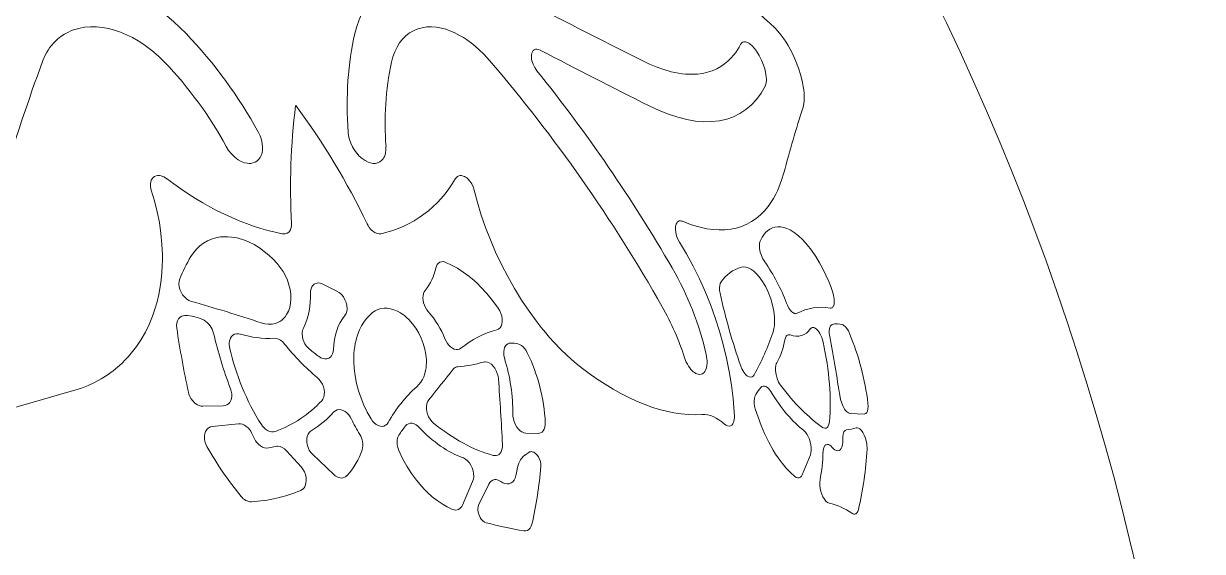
# Model space of a CAD drawing. Extents: x -180 to 858, y -94 to 522.
# Drawn here: x 721.45 to 737.36, y 187.48 to 194.6 of the extents above; entities that cross this region are included whole.
import ezdxf

# ---------------------------------------------------------------- set-up
doc = ezdxf.new("R2010")
doc.units = 0
doc.header["$LTSCALE"] = 7
doc.header["$MEASUREMENT"] = 0
doc.layers.add('8', color=250, linetype='CONTINUOUS', lineweight=15)

msp = doc.modelspace()

# ---------------------------------------------------------------- linework, layer by layer
at = {"layer": '8'}
for p, q in [((725.4915, 191.0852), (725.6832, 190.9904)), ((724.1487, 189.4413), (723.8748, 189.4366)), ((724.0006, 189.1637), (724.3531, 189.1995)), ((732.7987, 189.3312), (732.6093, 189.3399)), ((724.5317, 189.0761), (724.5723, 188.9948)), ((728.3997, 189.0703), (728.2306, 189.0741)), ((724.7624, 188.8733), (724.855, 188.8944)), ((725.0009, 188.8355), (725.1998, 188.6165)), ((725.6405, 188.5137), (725.3569, 188.783)), ((728.2312, 188.7854), (728.2741, 188.8138)), ((732.0729, 188.7813), (731.9639, 188.5127)), ((727.5144, 188.4222), (727.3773, 188.1031)), ((727.5994, 188.1081), (727.7343, 188.3852))]:
    msp.add_line(p, q, dxfattribs=at)
for points in [[(722.3948, 195.1691), (722.4514, 195.1593), (722.5082, 195.1474), (722.5665, 195.1331), (722.6248, 195.1166), (722.7396, 195.0782), (722.8536, 195.0321), (722.9664, 194.9785), (723.0773, 194.9179), (723.1862, 194.8506), (723.2926, 194.7768), (723.3849, 194.706), (723.4748, 194.6306), (723.5618, 194.551), (723.6455, 194.4675)], [(725.9241, 194.4675), (725.9498, 194.5626), (725.9818, 194.6529), (726.0004, 194.6965), (726.0206, 194.7387), (726.0417, 194.7784), (726.0643, 194.8164), (726.104, 194.8748), (726.1474, 194.9287), (726.1944, 194.978), (726.2448, 195.0225), (726.2987, 195.062), (726.358, 195.0976), (726.4206, 195.1274), (726.486, 195.1513), (726.5538, 195.1691)], [(723.3563, 194.0818), (723.2731, 194.1634), (723.1856, 194.2389), (723.0942, 194.3078), (723.0473, 194.3396), (722.9996, 194.3696), (722.9219, 194.4134), (722.843, 194.452), (722.7629, 194.485), (722.6823, 194.5122), (722.6014, 194.5333), (722.5187, 194.5483), (722.4368, 194.5564), (722.3561, 194.5574), (722.2773, 194.5511), (722.2009, 194.5373), (722.1636, 194.5277), (722.1273, 194.5161), (722.092, 194.5027), (722.0576, 194.4875), (722.005, 194.4594), (721.9553, 194.4267), (721.9088, 194.3897), (721.8658, 194.3484), (721.8265, 194.3031), (721.8039, 194.273), (721.7829, 194.2415), (721.7633, 194.2084), (721.7453, 194.174), (721.7144, 194.1019)], [(727.7438, 194.1019), (727.6708, 194.1822), (727.5944, 194.2566), (727.515, 194.3244), (727.4334, 194.3849), (727.3908, 194.4128), (727.3477, 194.4386), (727.3066, 194.4609), (727.2653, 194.4811), (727.2086, 194.5052), (727.1521, 194.5249), (727.0958, 194.5401), (727.0278, 194.5525), (726.9611, 194.5577), (726.8962, 194.5557), (726.8336, 194.5464), (726.7738, 194.5297), (726.7172, 194.5058), (726.6643, 194.4749), (726.6389, 194.4566), (726.6146, 194.4365), (726.5914, 194.4147), (726.5695, 194.3914), (726.5292, 194.34), (726.494, 194.2829), (726.4639, 194.2204), (726.4392, 194.1532), (726.4198, 194.0818)], [(731.592, 194.5445), (731.6345, 194.5008), (731.6762, 194.4507), (731.7168, 194.3952), (731.7462, 194.3507), (731.7744, 194.3041), (731.827, 194.2065), (731.8734, 194.105), (731.913, 194.002), (731.9445, 193.9023), (731.9685, 193.8042), (731.9778, 193.7542), (731.9848, 193.7056), (731.9889, 193.6626), (731.9909, 193.6213), (731.9899, 193.5671), (731.9842, 193.5177), (731.9737, 193.474)], [(729.8123, 194.0973), (729.903, 194.0545), (729.9926, 194.0171), (730.0952, 193.9808), (730.1953, 193.9524), (730.2927, 193.9322), (730.3411, 193.9252), (730.3887, 193.9203), (730.434, 193.9176), (730.4783, 193.9171), (730.5501, 193.9207), (730.6192, 193.93), (730.6854, 193.945), (730.7486, 193.9656), (730.8086, 193.9918), (730.8654, 194.0235), (730.9135, 194.0566), (730.9587, 194.0939), (731.0011, 194.1354), (731.0406, 194.1808), (731.0653, 194.2132), (731.0886, 194.2473), (731.1106, 194.2831), (731.1313, 194.3204)], [(731.1313, 194.3204), (731.1434, 194.3377), (731.1587, 194.3498), (731.177, 194.3561), (731.1978, 194.3561), (731.2119, 194.3528), (731.2267, 194.347), (731.2419, 194.3387), (731.2575, 194.3281), (731.2889, 194.3007), (731.319, 194.2675), (731.3477, 194.2294), (731.384, 194.1706), (731.4157, 194.1074), (731.4418, 194.042), (731.4575, 193.9925), (731.4693, 193.9438), (731.4782, 193.8851), (731.48, 193.8551), (731.4796, 193.8269), (731.4772, 193.8044), (731.4732, 193.784), (731.4631, 193.7571)], [(728.4244, 194.244), (728.4034, 194.2527), (728.3829, 194.2567), (728.3638, 194.2554), (728.3464, 194.2487), (728.3317, 194.2367), (728.3205, 194.2203), (728.3142, 194.2044), (728.3099, 194.1865), (728.308, 194.1669), (728.3082, 194.1462), (728.3107, 194.1235), (728.3153, 194.1001), (728.3305, 194.0531), (728.3529, 194.0074), (728.3814, 193.9657)], [(724.6221, 193.1333), (724.6452, 193.0849), (724.6628, 193.0344), (724.6743, 192.9832), (724.6791, 192.933), (724.6779, 192.8943), (724.6718, 192.8575), (724.6608, 192.8232), (724.6448, 192.7921), (724.6261, 192.7673), (724.6037, 192.7467), (724.5781, 192.731), (724.5497, 192.7204), (724.519, 192.7151), (724.4985, 192.7144), (724.4776, 192.7157), (724.4351, 192.7243), (724.3917, 192.7407), (724.3497, 192.7641), (724.3259, 192.7807), (724.3029, 192.7994), (724.2595, 192.8421), (724.2211, 192.8901), (724.1889, 192.9418)], [(726.3447, 192.9418), (726.3449, 192.8956), (726.3386, 192.8515), (726.3327, 192.8297), (726.325, 192.8092), (726.3165, 192.792), (726.3066, 192.7763), (726.2857, 192.7523), (726.2606, 192.7338), (726.2317, 192.7212), (726.2015, 192.7152), (726.1698, 192.7149), (726.1372, 192.7203), (726.1044, 192.7309), (726.0632, 192.7514), (726.023, 192.779), (725.985, 192.8125), (725.9504, 192.8504), (725.9185, 192.8936), (725.8909, 192.9401), (725.8688, 192.9874), (725.8514, 193.0362), (725.8394, 193.0853), (725.8332, 193.1333)], [(723.382, 192.51), (723.348, 192.5314), (723.3301, 192.5394), (723.312, 192.5453), (723.2877, 192.5497), (723.264, 192.5498), (723.2415, 192.5454), (723.2211, 192.5367), (723.2033, 192.5237), (723.1886, 192.507), (723.1771, 192.4864), (723.1694, 192.4631), (723.1656, 192.438), (723.1652, 192.4186), (723.1668, 192.3987), (723.1707, 192.3766), (723.1766, 192.3547)], [(727.5357, 192.3547), (727.5223, 192.3961), (727.5028, 192.4366), (727.478, 192.4736), (727.4498, 192.5046), (727.4344, 192.5177), (727.4185, 192.529), (727.4031, 192.5376), (727.3873, 192.5441), (727.3663, 192.5492), (727.3461, 192.5501), (727.3273, 192.5463), (727.3106, 192.5381), (727.296, 192.5258), (727.2843, 192.51)], [(731.7161, 192.5892), (731.6852, 192.4859), (731.6487, 192.3883), (731.6284, 192.3419), (731.6066, 192.297), (731.5753, 192.2398), (731.5416, 192.1858), (731.5053, 192.1349), (731.455, 192.0745), (731.4007, 192.02), (731.3424, 191.9715), (731.2802, 191.9293), (731.2144, 191.8937), (731.1449, 191.8647), (731.072, 191.8424), (730.9978, 191.8274), (730.9207, 191.8189), (730.841, 191.8172), (730.759, 191.822), (730.6749, 191.8334), (730.6034, 191.8478), (730.5308, 191.8666), (730.4572, 191.8898), (730.4015, 191.91), (730.3453, 191.9325)], [(723.1766, 192.3547), (723.2202, 192.2091), (723.2567, 192.0626), (723.2858, 191.9157), (723.3074, 191.7687), (723.3214, 191.6221), (723.3276, 191.4765), (723.3276, 191.4042), (723.3257, 191.3322), (723.32, 191.2371), (723.3105, 191.143), (723.2974, 191.05), (723.2782, 190.947), (723.2543, 190.846), (723.2257, 190.7471), (723.1923, 190.6506), (723.1476, 190.5421), (723.0966, 190.4376), (723.0393, 190.3374), (722.9758, 190.2421), (722.9417, 190.1962), (722.906, 190.1516), (722.8691, 190.1088), (722.8309, 190.0674), (722.7775, 190.0142), (722.7216, 189.9638), (722.6633, 189.9163), (722.5827, 189.8579), (722.4983, 189.8047), (722.4103, 189.7571), (722.324, 189.7171), (722.2349, 189.6823), (722.1433, 189.6527)], [(728.9813, 189.9596), (728.8861, 190.037), (728.7926, 190.1201), (728.7008, 190.2085), (728.6112, 190.3019), (728.5536, 190.3657), (728.497, 190.4314), (728.4396, 190.501), (728.3836, 190.5725), (728.2767, 190.718), (728.1749, 190.8693), (728.0784, 191.0257), (727.9877, 191.1864), (727.9028, 191.3508), (727.824, 191.5183), (727.7538, 191.6828), (727.6896, 191.8493), (727.6317, 192.0171), (727.5803, 192.1858), (727.5357, 192.3547)], [(725.0702, 191.8996), (725.0692, 191.8667), (725.0624, 191.836), (725.0501, 191.8092), (725.0328, 191.7882), (725.0108, 191.773), (724.9854, 191.7647), (724.965, 191.7632), (724.944, 191.7654)], [(726.2783, 191.7654), (726.2519, 191.7634), (726.2239, 191.7685), (726.1961, 191.7801), (726.1679, 191.7986), (726.1416, 191.8223), (726.1183, 191.8501), (726.1024, 191.8741), (726.0888, 191.8996)], [(730.3453, 191.9325), (730.333, 191.9366), (730.3209, 191.9385), (730.3044, 191.9371), (730.2894, 191.9308), (730.2768, 191.92), (730.269, 191.9092), (730.2626, 191.8964), (730.2573, 191.8799), (730.2538, 191.8616), (730.2522, 191.8239), (730.2572, 191.7806), (730.2683, 191.7363), (730.2852, 191.6926), (730.307, 191.6517)], [(731.3961, 191.6647), (731.4095, 191.6932), (731.4241, 191.7198), (731.4456, 191.7521), (731.4692, 191.7807), (731.4949, 191.8052), (731.5262, 191.8276), (731.5598, 191.8443), (731.5956, 191.855), (731.6333, 191.8597), (731.6731, 191.8582), (731.7142, 191.8504), (731.7563, 191.8365), (731.799, 191.8166), (731.8277, 191.8002), (731.8565, 191.7813), (731.9138, 191.7367), (731.9703, 191.6836), (732.031, 191.6166), (732.0894, 191.5416), (732.1452, 191.4598), (732.1979, 191.3724), (732.2419, 191.2909), (732.283, 191.2064), (732.3209, 191.1195), (732.3474, 191.0532), (732.3719, 190.9861)], [(723.7111, 191.4563), (723.7465, 191.5094), (723.7868, 191.5576), (723.8316, 191.6004), (723.8807, 191.6374), (723.9336, 191.6682), (723.99, 191.6926), (724.0493, 191.7103), (724.111, 191.7213), (724.1603, 191.7252), (724.2105, 191.725), (724.2612, 191.7208), (724.299, 191.7152), (724.3368, 191.7075), (724.3757, 191.6974), (724.4144, 191.6853), (724.4902, 191.6553), (724.5648, 191.6178), (724.6373, 191.5734), (724.7011, 191.5274), (724.7626, 191.4765), (724.8213, 191.421), (724.8769, 191.3617)], [(730.307, 191.6517), (730.4021, 191.4918), (730.4915, 191.327), (730.5749, 191.1578), (730.6522, 190.9849), (730.7231, 190.8089), (730.7876, 190.6304), (730.8455, 190.45), (730.8966, 190.2682), (730.9406, 190.0862), (730.9776, 189.9036), (731.0075, 189.7211), (731.0299, 189.5396), (731.0405, 189.4216), (731.0478, 189.3045)], [(731.4572, 191.3843), (731.4322, 191.4248), (731.4119, 191.4698), (731.3967, 191.5173), (731.3877, 191.5646), (731.3853, 191.602), (731.3879, 191.6358), (731.3914, 191.651), (731.3961, 191.6647)], [(724.8769, 191.3617), (724.9182, 191.3104), (724.9549, 191.2552), (724.9869, 191.197), (725.0136, 191.1363), (725.0347, 191.0741), (725.0498, 191.0111), (725.0586, 190.9492), (725.061, 190.888), (725.0568, 190.8284), (725.0457, 190.7714), (725.0282, 190.7198), (725.017, 190.6957), (725.0042, 190.673), (724.9848, 190.6454), (724.9628, 190.6205), (724.9382, 190.5986), (724.9117, 190.5804), (724.8832, 190.5657), (724.8529, 190.5546), (724.8301, 190.5489), (724.8066, 190.5451), (724.7582, 190.5434), (724.7088, 190.5494), (724.6592, 190.5625)], [(727.0178, 191.3044), (727.0256, 191.3294), (727.0374, 191.3513), (727.0529, 191.3687), (727.0714, 191.3807), (727.0927, 191.3873), (727.1155, 191.3881), (727.1333, 191.385), (727.1512, 191.3789)], [(727.1512, 191.3789), (727.2307, 191.3418), (727.3091, 191.2981), (727.3859, 191.2484), (727.461, 191.1929), (727.534, 191.1321), (727.5784, 191.0915), (727.6219, 191.049), (727.7056, 190.9589), (727.7847, 190.8625), (727.8605, 190.7583)], [(731.1421, 191.3129), (731.1711, 191.3166), (731.2019, 191.3136), (731.2338, 191.304), (731.271, 191.2853), (731.3081, 191.259), (731.3458, 191.2243), (731.3821, 191.1837), (731.4053, 191.1535), (731.4274, 191.1213), (731.45, 191.0846), (731.4712, 191.0461), (731.5078, 190.9681), (731.5384, 190.8862), (731.5623, 190.8028), (731.5791, 190.7195), (731.5883, 190.6377), (731.59, 190.5978), (731.5894, 190.5589), (731.5867, 190.522), (731.5818, 190.4867), (731.5752, 190.456), (731.5667, 190.4273)], [(723.7177, 190.8525), (723.6847, 190.8657), (723.6532, 190.8857), (723.6248, 190.9111), (723.5991, 190.9421), (723.5781, 190.9765), (723.5623, 191.0131), (723.5523, 191.0512), (723.5485, 191.0891), (723.5513, 191.1238), (723.5606, 191.1556)], [(730.8547, 190.9633), (730.8487, 191), (730.847, 191.0353), (730.8499, 191.068), (730.8571, 191.0946), (730.8685, 191.1161)], [(725.3261, 190.9649), (725.3275, 190.9941), (725.3333, 191.0216), (725.3432, 191.0463), (725.3568, 191.0666), (725.3743, 191.0829), (725.3948, 191.0942), (725.4148, 191.0995), (725.4363, 191.1005), (725.4586, 191.0973), (725.4752, 191.0923), (725.4915, 191.0852)], [(725.6832, 190.9904), (725.7151, 190.9706), (725.7442, 190.9441), (725.7703, 190.9115), (725.7915, 190.8749), (725.8073, 190.8358), (725.8169, 190.7959), (725.82, 190.7565), (725.819, 190.7374), (725.8161, 190.7189), (725.8058, 190.6871), (725.7982, 190.6729), (725.7891, 190.6604)], [(726.9162, 190.7134), (726.8955, 190.74), (726.8778, 190.7694), (726.8633, 190.8005), (726.8525, 190.8328), (726.8457, 190.8658), (726.8429, 190.8982), (726.8446, 190.9281), (726.8505, 190.9563), (726.8608, 190.9812), (726.8739, 191.0001)], [(732.3719, 190.9861), (732.3868, 190.9342), (732.395, 190.8831), (732.3964, 190.8575), (732.3955, 190.8333), (732.393, 190.8157), (732.389, 190.8), (732.3796, 190.7799), (732.3734, 190.7723), (732.3662, 190.7664), (732.3582, 190.7627), (732.3496, 190.7611), (732.3402, 190.7617)], [(731.8953, 190.6906), (731.887, 190.6872), (731.8779, 190.6859), (731.8682, 190.6865), (731.8582, 190.6891), (731.8377, 190.6999), (731.8237, 190.7113), (731.8099, 190.7255), (731.7842, 190.7603), (731.7626, 190.8002), (731.7507, 190.8284)], [(723.5203, 190.4898), (723.5178, 190.5247), (723.5211, 190.5586), (723.5303, 190.5895), (723.5449, 190.6155), (723.565, 190.6367), (723.5894, 190.6513), (723.6093, 190.6576), (723.6304, 190.66)], [(726.1441, 189.2644), (726.0928, 189.3552), (726.0474, 189.4494), (726.0079, 189.5463), (725.9747, 189.6452), (725.9481, 189.7454), (725.9284, 189.8461), (725.9157, 189.9466), (725.9105, 190.0461), (725.9107, 190.0965), (725.913, 190.1463), (725.9171, 190.1928), (725.923, 190.2386), (725.9309, 190.2833), (725.9406, 190.3271), (725.9517, 190.3681), (725.9646, 190.408), (725.9878, 190.4665), (726.0152, 190.5217), (726.0467, 190.5732), (726.0822, 190.6204), (726.1218, 190.6633), (726.165, 190.701)], [(726.165, 190.701), (726.1992, 190.7248), (726.2368, 190.743), (726.277, 190.755), (726.319, 190.7606), (726.3626, 190.7599), (726.4072, 190.7528), (726.4529, 190.7395), (726.4981, 190.7203), (726.5422, 190.6957), (726.5708, 190.6765), (726.5987, 190.6553), (726.6266, 190.6314), (726.6535, 190.6056), (726.7032, 190.5499), (726.7481, 190.4886), (726.7875, 190.4229), (726.8211, 190.3536), (726.8485, 190.282), (726.8693, 190.2089), (726.8832, 190.1351), (726.8899, 190.0617), (726.8905, 190.0245), (726.8889, 189.9877), (726.8855, 189.9539), (726.8803, 189.9209), (726.8698, 189.8771), (726.8558, 189.8356), (726.838, 189.7969), (726.816, 189.7605), (726.7904, 189.7281), (726.7613, 189.7002)], [(727.8605, 190.7583), (727.8803, 190.7249), (727.8959, 190.6889), (727.9069, 190.6518), (727.9129, 190.615), (727.9136, 190.5793), (727.9089, 190.5458), (727.8991, 190.5174), (727.884, 190.4938), (727.8747, 190.4843), (727.8643, 190.4766), (727.8433, 190.4676)], [(725.3124, 190.2056), (725.2889, 190.2274), (725.2679, 190.2527), (725.2499, 190.2805), (725.2351, 190.3106), (725.2237, 190.3422), (725.2164, 190.3743), (725.2133, 190.4149), (725.2145, 190.4355), (725.2178, 190.4553), (725.2228, 190.4727), (725.2296, 190.4887)], [(732.0727, 190.48), (732.0831, 190.4911), (732.0957, 190.4978), (732.1098, 190.4996), (732.1197, 190.498), (732.13, 190.4941), (732.1513, 190.4802), (732.172, 190.4596), (732.1874, 190.4393), (732.2015, 190.4168), (732.2146, 190.3912), (732.2261, 190.3641), (732.2371, 190.3321), (732.2455, 190.2997)], [(732.3339, 190.3784), (732.3287, 190.4176), (732.328, 190.4544), (732.332, 190.4876), (732.34, 190.5124), (732.3463, 190.5234), (732.3538, 190.532), (732.3609, 190.5373), (732.3688, 190.5406)], [(732.5058, 190.5373), (732.5159, 190.5332), (732.5262, 190.527), (732.5468, 190.5086), (732.5663, 190.4844), (732.5858, 190.4523), (732.6025, 190.4169)], [(724.2351, 190.2293), (724.2302, 190.2625), (724.2302, 190.2952), (724.2352, 190.3262), (724.2451, 190.3533), (724.26, 190.3771), (724.2791, 190.3959), (724.3018, 190.4087), (724.3277, 190.4155), (724.3551, 190.416), (724.3815, 190.4107)], [(724.8328, 190.3536), (724.8628, 190.3515), (724.8933, 190.3421), (724.9224, 190.3263), (724.9509, 190.3038), (724.9762, 190.2765)], [(727.357, 190.2184), (727.3375, 190.2066), (727.3151, 190.2006), (727.2913, 190.2007), (727.2661, 190.2071), (727.2409, 190.2193), (727.2172, 190.2364), (727.194, 190.2588), (727.1733, 190.285), (727.1557, 190.3138), (727.1408, 190.3455)], [(731.7281, 190.3349), (731.7354, 190.3615), (731.7471, 190.3827), (731.7545, 190.3907), (731.7628, 190.3966), (731.7717, 190.4002), (731.7813, 190.4017), (731.7915, 190.401), (731.8018, 190.3983)], [(725.6358, 190.2035), (725.6325, 190.1728), (725.6242, 190.1441), (725.6112, 190.1191), (725.5941, 190.0995), (725.5726, 190.085), (725.548, 190.0767), (725.5214, 190.075), (725.494, 190.0799), (725.467, 190.0907), (725.4416, 190.1064)], [(727.9469, 190.0791), (727.9407, 190.1034), (727.9366, 190.128), (727.9347, 190.151), (727.9349, 190.1733), (727.9384, 190.2013), (727.9459, 190.2272), (727.957, 190.2497), (727.9713, 190.2673), (727.9888, 190.2803), (728.0089, 190.2878), (728.0286, 190.2897)], [(728.124, 190.2791), (728.1483, 190.2713), (728.1723, 190.2579), (728.1947, 190.2398), (728.2167, 190.2161), (728.2362, 190.1889), (728.2526, 190.1592)], [(727.6602, 190.0335), (727.6726, 190.0362), (727.6857, 190.037), (727.7129, 190.0327), (727.7398, 190.0213), (727.767, 190.0024), (727.7919, 189.9778), (727.8138, 189.949), (727.8328, 189.9155), (727.8475, 189.8799), (727.8576, 189.8429), (727.8629, 189.8058)], [(730.6677, 190.1349), (730.6774, 190.0777), (730.6795, 190.0492), (730.6797, 190.0213), (730.6767, 189.9857), (730.6701, 189.9531), (730.6596, 189.9246), (730.648, 189.9045), (730.6337, 189.8879), (730.6173, 189.8756), (730.5991, 189.8683), (730.5793, 189.8656), (730.5585, 189.8678), (730.5426, 189.8725), (730.5264, 189.8798), (730.5092, 189.8903), (730.4923, 189.9032), (730.4614, 189.9339), (730.4445, 189.955), (730.4287, 189.9782), (730.4128, 190.0052), (730.3985, 190.0336), (730.3762, 190.0903)], [(731.6715, 189.7206), (731.6576, 189.7408), (731.645, 189.763), (731.6241, 189.8111), (731.6093, 189.8628), (731.6016, 189.9143), (731.6013, 189.955), (731.6069, 189.9914), (731.612, 190.0073), (731.6188, 190.0212)], [(731.3151, 189.8606), (731.3023, 189.8436), (731.2861, 189.8325), (731.2675, 189.8285), (731.2467, 189.832), (731.2249, 189.8431), (731.2037, 189.8601), (731.1882, 189.8769), (731.1738, 189.8962), (731.16, 189.9187), (731.1477, 189.9428), (731.1337, 189.9774)], [(724.2468, 189.6711), (724.2567, 189.6386), (724.2624, 189.6054), (724.2633, 189.5728), (724.2594, 189.5424), (724.2506, 189.514), (724.2371, 189.489), (724.2196, 189.4689), (724.1979, 189.4538), (724.1732, 189.4444), (724.1487, 189.4413)], [(725.4191, 189.8216), (725.445, 189.7964), (725.4675, 189.7669), (725.4861, 189.7345), (725.5003, 189.6995), (725.5097, 189.6635), (725.5138, 189.6272), (725.5125, 189.5931), (725.5056, 189.5608), (725.4931, 189.5322), (725.4769, 189.5104)], [(731.4044, 189.6897), (731.4183, 189.7025), (731.435, 189.7094), (731.4533, 189.7097), (731.4733, 189.703), (731.4937, 189.6898), (731.5133, 189.6713), (731.5279, 189.6534), (731.5413, 189.6335)], [(723.8748, 189.4366), (723.8493, 189.4388), (723.8235, 189.4459), (723.7985, 189.4574), (723.7662, 189.4798), (723.7371, 189.5085), (723.7128, 189.5416), (723.6976, 189.5694), (723.6857, 189.5987), (723.6774, 189.6287)], [(726.9874, 189.2079), (726.9619, 189.2323), (726.9395, 189.2615), (726.9209, 189.2936), (726.9062, 189.3289), (726.8961, 189.3654), (726.8909, 189.4022), (726.8909, 189.4363), (726.896, 189.4688), (726.9063, 189.4982), (726.9216, 189.5228)], [(731.3299, 189.4009), (731.3208, 189.438), (731.3155, 189.4752), (731.3143, 189.511), (731.3171, 189.5422), (731.3241, 189.5702), (731.3351, 189.5934)], [(732.6093, 189.3399), (732.598, 189.3418), (732.5863, 189.3467), (732.5734, 189.3552), (732.5607, 189.3665), (732.5481, 189.3806), (732.536, 189.3971), (732.5144, 189.4347), (732.4959, 189.4789), (732.482, 189.5254), (732.4754, 189.5582)], [(725.6427, 189.3594), (725.6624, 189.376), (725.6857, 189.387), (725.7111, 189.3915), (725.7383, 189.3894), (725.7658, 189.3809), (725.7921, 189.3668), (725.8179, 189.3468), (725.8412, 189.3223), (725.8613, 189.2946), (725.8782, 189.2637)], [(731.8621, 188.4878), (731.8035, 188.5407), (731.7465, 188.6007), (731.6914, 188.667), (731.6385, 188.7388), (731.6046, 188.7894), (731.5719, 188.8419), (731.5103, 188.9518), (731.4541, 189.0673), (731.4078, 189.1761), (731.3664, 189.2874), (731.3299, 189.4009)], [(732.8497, 189.4746), (732.8521, 189.4362), (732.8499, 189.401), (732.8428, 189.3704), (732.8343, 189.3524), (732.8229, 189.3393), (732.8091, 189.3323), (732.7987, 189.3312)], [(724.3531, 189.1995), (724.3798, 189.1992), (724.4071, 189.1931), (724.4335, 189.1817), (724.4596, 189.1649), (724.4837, 189.1437), (724.505, 189.1192), (724.5194, 189.0983), (724.5317, 189.0761)], [(726.3751, 189.2169), (726.3595, 189.1954), (726.3399, 189.1788), (726.3171, 189.1682), (726.2918, 189.1642), (726.2648, 189.167), (726.2378, 189.176), (726.2109, 189.1913), (726.186, 189.2117), (726.1637, 189.2362), (726.1441, 189.2644)], [(726.6076, 189.1702), (726.6259, 189.1884), (726.648, 189.2009), (726.6724, 189.2068), (726.6989, 189.2058), (726.7259, 189.1982), (726.7519, 189.1845), (726.7711, 189.1703), (726.7889, 189.1534)], [(728.2306, 189.0741), (728.2052, 189.0783), (728.1796, 189.0892), (728.1552, 189.1059), (728.1315, 189.1289), (728.1104, 189.1562), (728.0925, 189.1865), (728.0737, 189.2315), (728.0621, 189.2782), (728.0592, 189.3017), (728.0584, 189.3249)], [(728.4949, 189.215), (728.4941, 189.1838), (728.4893, 189.154), (728.4802, 189.1272), (728.4676, 189.1054), (728.4512, 189.0879), (728.4316, 189.0762), (728.4161, 189.0716), (728.3997, 189.0703)], [(731.0478, 189.3045), (731.0479, 189.2801), (731.0459, 189.2566), (731.0421, 189.2366), (731.0364, 189.2184), (731.0259, 189.1977), (731.012, 189.1817), (730.9953, 189.1717), (730.9766, 189.1684), (730.9561, 189.1717), (730.9354, 189.1813), (730.9162, 189.1956)], [(732.33, 189.226), (732.3245, 189.194), (732.32, 189.1797), (732.3142, 189.1671), (732.3072, 189.1565), (732.299, 189.1482), (732.2842, 189.1403), (732.2671, 189.1389), (732.2492, 189.144), (732.236, 189.1515)], [(723.928, 188.891), (723.9116, 188.9251), (723.9, 188.9612), (723.8938, 188.9977), (723.8933, 189.0329), (723.8986, 189.0668), (723.9097, 189.0976), (723.9263, 189.1233), (723.9483, 189.1439), (723.9609, 189.1517), (723.9744, 189.1577), (724.0006, 189.1637)], [(724.8521, 189.0951), (724.8266, 189.0892), (724.7994, 189.0895), (724.7721, 189.0959), (724.7444, 189.1084), (724.718, 189.1262), (724.6941, 189.1481), (724.6774, 189.1677), (724.6625, 189.189)], [(725.3569, 188.783), (725.3314, 188.8119), (725.3099, 188.845), (725.2933, 188.8809), (725.2819, 188.9187), (725.2761, 188.9569), (725.2763, 188.9946), (725.2827, 189.0293), (725.2952, 189.0603), (725.3124, 189.0847), (725.3229, 189.0948), (725.3345, 189.1032)], [(726.5183, 188.841), (726.5054, 188.8775), (726.4973, 188.9151), (726.4947, 188.9523), (726.4975, 188.9866), (726.5057, 189.0187), (726.5195, 189.0465)], [(731.9852, 189.1071), (732.0068, 189.0864), (732.0267, 189.0599), (732.0452, 189.0272), (732.0605, 188.9915), (732.0724, 188.9538), (732.0807, 188.9153), (732.085, 188.8774), (732.0852, 188.8408), (732.0812, 188.809), (732.0729, 188.7813)], [(732.5102, 188.9867), (732.5105, 189.0258), (732.5159, 189.0606), (732.5206, 189.0758), (732.5269, 189.0893), (732.5338, 189.0997), (732.542, 189.1079), (732.5509, 189.1133), (732.5604, 189.1162)], [(732.6913, 189.1455), (732.7064, 189.1466), (732.7228, 189.1417), (732.7393, 189.1312), (732.7612, 189.1091), (732.7814, 189.0802), (732.8001, 189.0442), (732.8155, 189.0047), (732.8272, 188.9637), (732.833, 188.9343), (732.8368, 188.9055), (732.8383, 188.88), (732.838, 188.8554)], [(724.5723, 188.9948), (724.5856, 188.9712), (724.6011, 188.949), (724.624, 188.9233), (724.6499, 188.9016), (724.6779, 188.885), (724.7061, 188.8748), (724.7348, 188.8707), (724.7624, 188.8733)], [(724.855, 188.8944), (724.8695, 188.8967), (724.8845, 188.897), (724.9151, 188.8919), (724.945, 188.8797), (724.9744, 188.8604), (725.0009, 188.8355)], [(727.9176, 188.9215), (727.9168, 188.8851), (727.9103, 188.8507), (727.8981, 188.8204), (727.8858, 188.8021), (727.8706, 188.7872), (727.8531, 188.7767), (727.8343, 188.771), (727.8141, 188.7698), (727.7935, 188.7732)], [(732.2437, 188.8139), (732.2454, 188.8374), (732.2493, 188.8594), (732.2539, 188.8751), (732.2597, 188.889), (732.2705, 188.9051), (732.284, 188.9162), (732.2996, 188.9213), (732.3167, 188.92), (732.3344, 188.9123), (732.352, 188.8992), (732.3685, 188.8817)], [(732.3685, 188.8817), (732.386, 188.8631), (732.4041, 188.8486), (732.4235, 188.8388), (732.4425, 188.8353), (732.4599, 188.8384), (732.4755, 188.8483), (732.4885, 188.8643), (732.4985, 188.885), (732.5065, 188.9153), (732.5103, 188.9496), (732.5102, 188.9867)], [(727.2439, 188.0441), (727.1726, 188.0772), (727.1025, 188.1172), (727.0342, 188.1634), (726.9679, 188.2155), (726.904, 188.2729), (726.8654, 188.3113), (726.828, 188.3514), (726.7566, 188.4365), (726.6903, 188.5274), (726.6267, 188.6276), (726.5693, 188.7324), (726.5183, 188.841)], [(727.3897, 188.7381), (727.419, 188.7233), (727.4465, 188.7015), (727.4708, 188.6742), (727.4923, 188.6411), (727.5093, 188.6048), (727.5214, 188.5665), (727.5281, 188.5275), (727.5292, 188.4896), (727.5245, 188.4534), (727.5144, 188.4222)], [(728.1052, 188.5342), (728.114, 188.5903), (728.1287, 188.6431), (728.1389, 188.6691), (728.1507, 188.6935), (728.1627, 188.7141), (728.176, 188.7332), (728.2019, 188.762), (728.2312, 188.7854)], [(728.2741, 188.8138), (728.2838, 188.8191), (728.2946, 188.8223), (728.306, 188.8236), (728.3179, 188.8227), (728.3414, 188.8152), (728.3649, 188.7997), (728.3864, 188.7777), (728.4046, 188.7514), (728.4192, 188.7209), (728.4294, 188.6884), (728.4347, 188.6552), (728.4348, 188.6238)], [(725.1998, 188.6165), (725.2238, 188.5852), (725.2432, 188.5502), (725.2575, 188.5129), (725.266, 188.4743), (725.2686, 188.436), (725.2649, 188.3988), (725.2549, 188.3654), (725.2476, 188.3503), (725.2388, 188.3365), (725.2183, 188.3149), (725.2063, 188.3065), (725.1934, 188.2999)], [(725.818, 188.4996), (725.7992, 188.4836), (725.7772, 188.4727), (725.7534, 188.4676), (725.7278, 188.4683), (725.7017, 188.4749), (725.6765, 188.4867), (725.658, 188.499), (725.6405, 188.5137)], [(727.7343, 188.3852), (727.7481, 188.4079), (727.7657, 188.4263), (727.7863, 188.4391), (727.8093, 188.4457), (727.8339, 188.4459), (727.8588, 188.4399), (727.8776, 188.4315), (727.8957, 188.4201)], [(727.8957, 188.4201), (727.9225, 188.4038), (727.9509, 188.3929), (727.9797, 188.3886), (728.0072, 188.3913), (728.0326, 188.4011), (728.0551, 188.4176), (728.0738, 188.4396), (728.0889, 188.4676), (728.0994, 188.4996), (728.1052, 188.5342)], [(731.9639, 188.5127), (731.953, 188.4921), (731.9387, 188.4769), (731.9216, 188.4686), (731.9025, 188.4679), (731.8822, 188.4746), (731.8621, 188.4878)], [(732.328, 188.1274), (732.317, 188.1308), (732.3058, 188.1365), (732.2839, 188.154), (732.2622, 188.1802), (732.2429, 188.2121), (732.2269, 188.2476), (732.2138, 188.2873), (732.2045, 188.328), (732.1997, 188.3677), (732.1991, 188.4063), (732.2033, 188.4417)], [(727.6967, 187.8637), (727.6735, 187.8733), (727.6514, 187.8893), (727.6318, 187.91), (727.6147, 187.9356), (727.6013, 187.9642), (727.5917, 187.9945), (727.5867, 188.0252), (727.5863, 188.0555), (727.5907, 188.084), (727.5994, 188.1081)], [(732.721, 188.0415), (732.713, 188.0178), (732.7016, 187.9987), (732.6871, 187.986), (732.674, 187.9812), (732.6596, 187.9813), (732.6447, 187.9861), (732.6336, 187.9925)], [(728.3145, 187.8435), (728.3056, 187.8159), (728.2922, 187.7917), (728.2749, 187.7726), (728.2547, 187.7601), (728.2318, 187.7539), (728.2077, 187.7546)]]:
    msp.add_lwpolyline(points, dxfattribs=at)
for centre, radius, start, end in [((701.9572, 179.3556), 35.4078, 0.00001, 45.40788), ((780.9398, 296.2506), 114.2337, 242.445232, 243.412141), ((719.1763, 190.1717), 6.199, 28.53925, 43.86637), ((778.5719, 290.5165), 108.5502, 242.485366, 243.358401), ((748.8138, 184.1286), 28.8773, 159.79508, 166.6854), ((719.5095, 190.3984), 5.326, 28.52462, 43.75653), ((730.2918, 193.2604), 3.9591, 168.02256, 184.61521), ((711.827, 180.4681), 20.958, 29.47107, 40.58234), ((711.6621, 180.5412), 21.442, 30.12455, 38.76203), ((733.9598, 192.3921), 8.9028, 172.88415, 183.17096), ((717.5278, 187.8219), 9.4824, 25.46899, 36.74525), ((749.2317, 187.9716), 18.114, 162.31603, 165.23125), ((725.775, 190.2354), 2.398, 149.39408, 157.4337), ((726.3532, 191.4301), 0.6759, 320.44947, 349.28567), ((726.5134, 189.1757), 4.2634, 13.00059, 29.92733), ((731.2767, 190.8404), 0.492, 105.90441, 145.96901), ((729.4721, 189.9841), 2.4296, 20.33063, 35.19937), ((724.3083, 190.9201), 1.0181, 334.91032, 2.52295), ((738.966, 192.7268), 8.3009, 192.2657, 199.3426), ((718.2174, 171.3205), 20.2916, 71.49034, 74.27249), ((723.632, 190.1155), 0.5449, 61.89488, 90.16421), ((725.9535, 189.8744), 1.2772, 21.64237, 41.07359), ((726.7572, 188.9117), 3.806, 18.03977, 29.38626), ((732.2166, 190.1056), 0.6675, 79.33511, 118.77877), ((738.0364, 192.693), 14.6824, 188.63032, 192.04648), ((723.7584, 190.3662), 0.2652, 12.60039, 60.45337), ((728.1746, 189.2239), 1.2873, 104.91662, 129.42251), ((731.89, 190.5977), 0.2171, 246.14246, 327.19873), ((732.4311, 190.3052), 0.2436, 72.15893, 104.83543), ((729.7753, 191.7671), 5.9125, 193.12933, 200.76294), ((724.7696, 191.6531), 1.3013, 252.64991, 272.78205), ((728.2075, 191.5775), 3.5505, 331.08059, 341.09849), ((730.793, 190.4821), 0.9462, 330.83247, 351.05454), ((692.2474, 183.044), 40.7519, 9.19812, 10.36839), ((729.3472, 189.0583), 3.5273, 6.77885, 22.65353), ((727.4336, 190.9364), 3.276, 192.46603, 212.23537), ((727.4573, 192.2475), 3.1686, 218.4637, 229.96387), ((727.3913, 192.7795), 3.3086, 231.07245, 233.89358), ((728.0131, 189.7155), 0.5744, 78.8701, 88.45689), ((726.0867, 189.0985), 2.4114, 2.77155, 26.09471), ((727.1946, 191.5927), 1.6272, 274.18, 286.62546), ((725.4586, 189.3238), 2.6001, 0.02422, 16.88654), ((701.7751, 209.9429), 32.3933, 320.92178, 321.8565), ((727.3201, 189.8842), 0.0859, 94.63407, 143.12609), ((727.9863, 188.3278), 1.8399, 131.75281, 151.11115), ((683.9079, 186.6418), 44.0687, 2.96538, 4.11718), ((732.2803, 188.9871), 1.1229, 141.26462, 147.32004), ((679.939, 335.0409), 151.39, 285.500641, 286.187334), ((724.2777, 190.6365), 1.645, 290.43478, 316.79921), ((724.5444, 190.3665), 1.4901, 302.0232, 317.47834), ((727.7415, 190.138), 2.0582, 205.13931, 211.70057), ((725.7756, 188.9151), 0.2566, 344.95252, 33.35511), ((727.9052, 188.1527), 1.6489, 141.89891, 147.17618), ((732.4015, 190.134), 1.0301, 278.87829, 286.33977), ((728.0947, 191.2567), 4.7913, 209.58676, 219.35921), ((725.0962, 189.155), 0.9753, 317.75941, 341.70268), ((729.9599, 188.8721), 2.2844, 349.13893, 358.5405), ((728.3513, 189.0812), 4.492, 346.6173, 357.11987), ((723.1294, 189.0412), 5.3217, 346.99331, 355.50147), ((724.4146, 190.1676), 2.0238, 273.22893, 292.63557), ((724.5325, 188.3202), 0.1742, 215.61647, 268.67913), ((727.2844, 188.1316), 0.0963, 245.185, 342.93487), ((732.1476, 187.3101), 0.8374, 54.54003, 77.55702), ((729.2344, 193.8125), 6.1442, 255.50677, 260.38132)]:
    msp.add_arc(centre, radius, start, end, dxfattribs=at)
for centre, major_axis, ratio, start_param, end_param in [((715.2571, 144.6217), (-13.0081, -51.8117), 0.3545256, 2.9456768, 3.0860435), ((729.193, 191.5102), (2.2244, -4.4581), 0.5685221, 3.7438563, 4.0781131), ((728.9467, 197.0941), (2.1827, -3.7025), 0.4267589, 5.6994834, 6.5441028), ((724.0715, 195.4103), (2.2689, -3.4173), 0.6116944, 5.2314471, 5.7435703), ((724.6326, 195.2908), (2.147, -3.3164), 0.6141173, 6.0611373, 6.582219), ((726.3496, 189.897), (0.3979, -0.8875), 0.6683287, 3.4527954, 4.0840921), ((731.098, 190.4009), (0.6974, -2.1424), 0.4801404, 0.8431284, 1.3690697), ((729.0548, 193.6596), (2.0125, -4.2189), 0.5024245, 5.498559, 6.0847762), ((731.9895, 191.5097), (0.9146, -2.5139), 0.4207666, 5.3408073, 5.7475314), ((731.9342, 190.5849), (0.5347, -1.6133), 0.4451535, 5.188894, 5.7002365), ((727.4445, 191.4099), (1.1551, -2.5942), 0.6037459, 5.4106972, 5.828068), ((730.8002, 188.4087), (0.2434, -0.9067), 0.5352615, 2.4614985, 3.034682), ((727.3098, 190.3547), (0.6819, -1.6204), 0.6276748, 5.2532765, 5.7578627)]:
    msp.add_ellipse(centre, major_axis=major_axis, ratio=ratio, start_param=start_param, end_param=end_param, dxfattribs=at)

doc.saveas('drawing.dxf')
